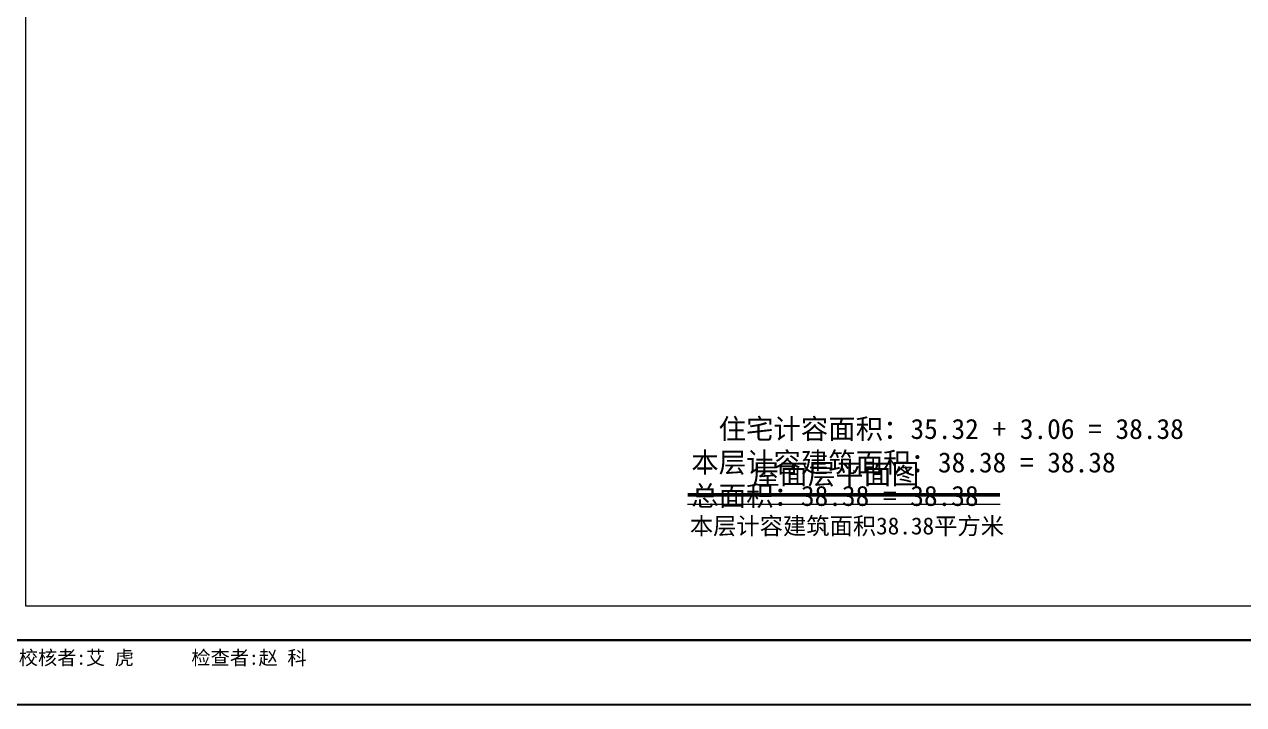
# Model space of a CAD drawing. Extents: x 512858 to 514372, y -232486 to -231710.
# Drawn here: x 513171.4 to 513235.8, y -232486.1 to -232450.1 of the extents above; entities that cross this region are included whole.
import ezdxf

# ---------------------------------------------------------------- set-up
doc = ezdxf.new("R2010")
doc.units = 0
doc.header["$LTSCALE"] = 1000
doc.layers.add('$计算结果', color=7, linetype='Continuous')
doc.layers.add('楼层注记', color=7, linetype='Continuous')
doc.layers.add('图廓', color=252, linetype='Continuous', lineweight=9)
doc.layers.add('打印图框', color=252, linetype='Continuous', plot=False)
doc.styles.add('dw', font='simhei.ttf')
doc.styles.add('宋体', font='simsun.ttc', dxfattribs={"width": 0.7, "height": 10})

msp = doc.modelspace()

# ---------------------------------------------------------------- linework, layer by layer
at = {"layer": '图廓', "color": 0, "const_width": 0.119, "elevation": 0}
msp.add_lwpolyline([(513169.638, -232406.135), (513274.439, -232406.135), (513274.439, -232482.651), (513169.638, -232482.651)], close=True, dxfattribs=at)
at = {"layer": '图廓', "color": 0, "elevation": 0}
msp.add_lwpolyline([(513171.425, -232407.921), (513272.653, -232407.921), (513272.653, -232480.865), (513171.425, -232480.865)], close=True, dxfattribs=at)
at = {"layer": '图廓', "color": 7, "const_width": 0.2, "elevation": 0}
msp.add_lwpolyline([(513206.414, -232474.971), (513222.931, -232474.971)], dxfattribs=at)
at = {"layer": '图廓', "color": 7, "elevation": 0}
msp.add_lwpolyline([(513206.414, -232475.46), (513222.931, -232475.46)], dxfattribs=at)
at = {"layer": '打印图框', "color": 6, "ltscale": 0.5, "elevation": 0}
msp.add_lwpolyline([(513165.357, -232486.063), (513278.665, -232486.063), (513278.665, -232401.089), (513165.357, -232401.089)], close=True, dxfattribs=at)

# ---------------------------------------------------------------- texts
at = {"layer": '$计算结果', "insert": (513206.609, -232473.317), "char_height": 1.06217, "width": 30.80298, "attachment_point": 4, "style": 'dw'}
msp.add_mtext('  住宅计容面积：35.32 + 3.06 = 38.38\\P本层计容建筑面积：38.38 = 38.38\\P总面积：38.38 = 38.38', dxfattribs=at)
at = {"layer": '图廓', "color": 7, "style": 'dw'}
msp.add_text('本层计容建筑面积38.38平方米', height=0.90221, dxfattribs=at).set_placement((513206.533, -232477.067))
at = {"layer": '图廓', "color": 0, "style": '宋体'}
msp.add_text(' 校核者:艾 虎      检查者:赵 科', height=0.74432, dxfattribs=at).set_placement((513170.548, -232483.955))
at = {"layer": '楼层注记', "style": 'dw'}
msp.add_text('屋面层平面图', height=1.0827, dxfattribs=at).set_placement((513209.81, -232474.414))

doc.saveas('drawing.dxf')
